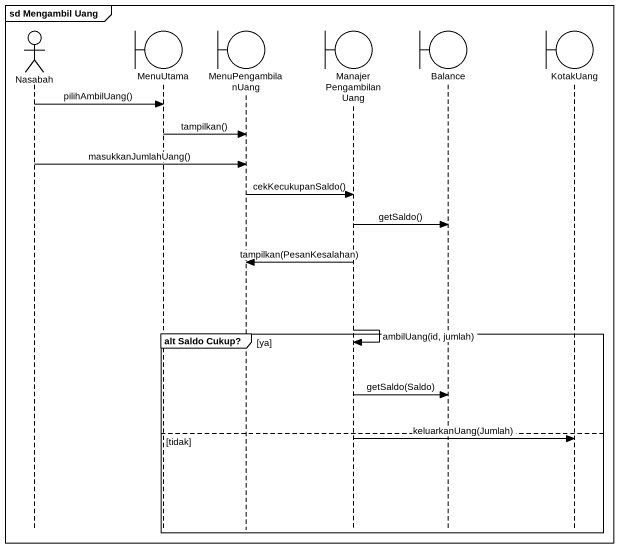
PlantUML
@startuml
mainframe sd Mengambil Uang
hide footbox
actor Nasabah
boundary MenuUtama
boundary MenuPengambilanUang
boundary ManajerPengambilanUang
boundary Balance
boundary KotakUang

Nasabah -> MenuUtama : pilihAmbilUang()
MenuUtama -> MenuPengambilanUang : tampilkan()
Nasabah -> MenuPengambilanUang : masukkanJumlahUang()
MenuPengambilanUang -> ManajerPengambilanUang : cekKecukupanSaldo()
ManajerPengambilanUang -> Balance : getSaldo()
ManajerPengambilanUang -> MenuPengambilanUang : tampilkan(PesanKesalahan)
ManajerPengambilanUang -> ManajerPengambilanUang : ambilUang(id, jumlah)
group alt Saldo Cukup? [ya]
  ManajerPengambilanUang -> Balance : getSaldo(Saldo)
else tidak
  ManajerPengambilanUang -> KotakUang : keluarkanUang(Jumlah)
end
@enduml
